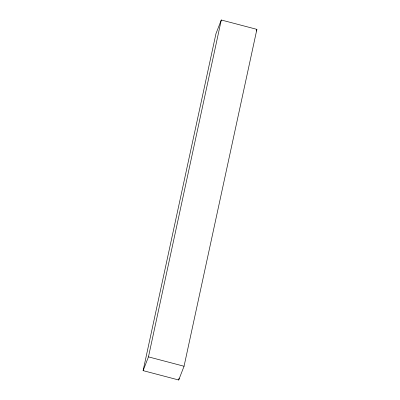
<?xml version="1.0" encoding="UTF-8"?>
<svg xmlns="http://www.w3.org/2000/svg" width="400" height="400" viewBox="0 0 400 400"><rect width="100%" height="100%" fill="white"/><g stroke="black" fill="none" stroke-linecap="round" stroke-linejoin="round"><path stroke-width="0.6" d="M143.11 370.635L215.945 33.755L221.29 20L256.89 29.365L184.055 366.245L178.71 380L143.11 370.635L148.455 356.875L221.29 20M178.71 380L179.105 378.17M256.22 31.085L256.89 29.365M148.455 356.875L184.055 366.245"/></g></svg>
